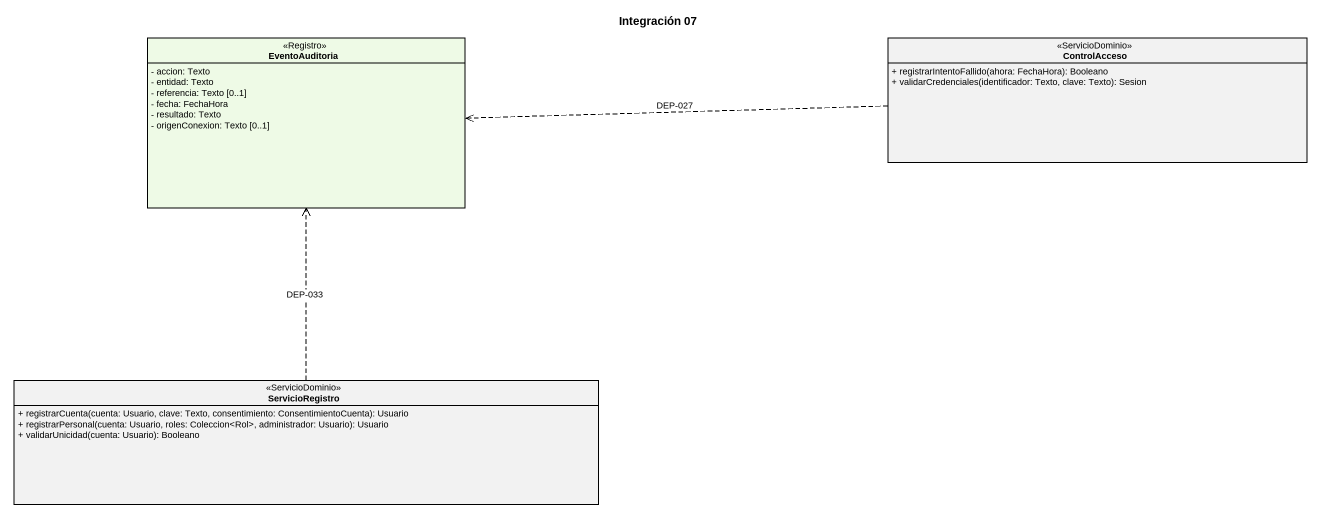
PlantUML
@startuml
title Integración 07
hide circle
hide empty members
skinparam classAttributeIconSize 0
class EventoAuditoria <<Registro>> #EEFAE6 {
  - accion: Texto
  - entidad: Texto
  - referencia: Texto [0..1]
  - fecha: FechaHora
  - resultado: Texto
  - origenConexion: Texto [0..1]
}
class ControlAcceso <<ServicioDominio>> #F2F2F2 {
  + registrarIntentoFallido(ahora: FechaHora): Booleano
  + validarCredenciales(identificador: Texto, clave: Texto): Sesion
}
class ServicioRegistro <<ServicioDominio>> #F2F2F2 {
  + registrarCuenta(cuenta: Usuario, clave: Texto, consentimiento: ConsentimientoCuenta): Usuario
  + registrarPersonal(cuenta: Usuario, roles: Coleccion<Rol>, administrador: Usuario): Usuario
  + validarUnicidad(cuenta: Usuario): Booleano
}
ControlAcceso .left.> EventoAuditoria : DEP-027
ServicioRegistro .up.> EventoAuditoria : DEP-033
@enduml
